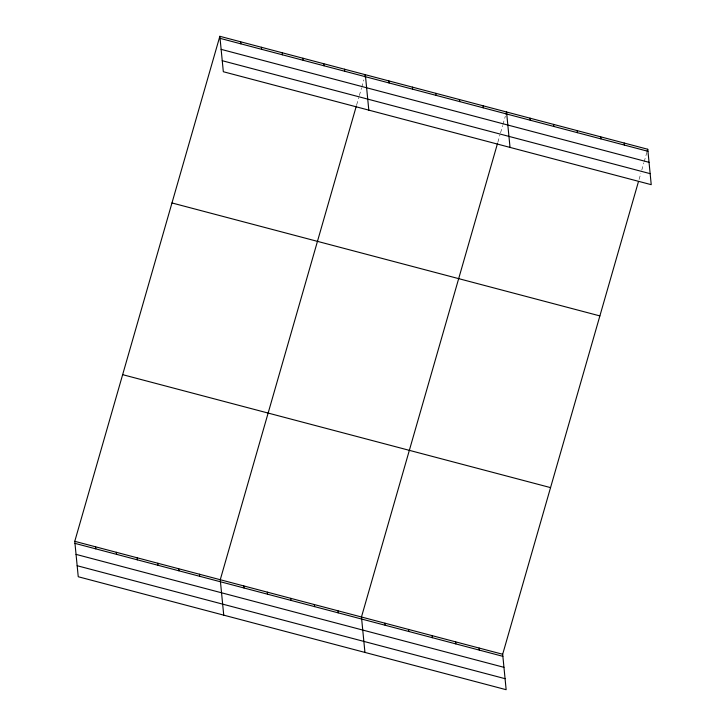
<?xml version="1.0" encoding="UTF-8"?>
<svg xmlns="http://www.w3.org/2000/svg" width="726" height="726" viewBox="0 0 726 726"><rect width="100%" height="100%" fill="white"/><g stroke="black" fill="none" stroke-linecap="round" stroke-linejoin="round"><path stroke-width="0.54" stroke-dasharray="3.63 2.72" d="M356.657 104.907L358.753 97.62M359.352 95.533L361.448 88.245M361.748 87.202L363.844 79.914M497.873 142.187L499.96 134.891M500.559 132.813L502.655 125.516M502.955 124.482L505.35 116.142M639.08 179.458L640.877 173.205M641.775 170.084L643.862 162.796M644.162 161.753L646.857 152.378"/><path stroke-width="1.09" d="M638.481 181.545L502.673 654.271L506.149 689.7L78.245 576.743L74.769 541.324L219.851 36.3L647.755 149.257L651.231 184.676L223.327 71.729L219.851 36.3M356.357 105.951L220.259 579.729L223.735 615.149M364.742 76.784L365.341 74.705L368.808 110.125M497.573 143.231L361.466 617L364.942 652.429M505.949 114.064L506.548 111.976L510.024 147.405M647.156 151.335L647.755 149.257M220.051 38.342L647.955 151.298M221.131 49.359L649.035 162.315M222.247 60.712L650.151 173.659M171.971 202.953L599.876 315.91M122.649 374.661L550.553 487.618M74.769 541.324L502.673 654.271M74.969 543.366L502.873 656.322M76.048 554.383L503.953 667.33M77.165 565.726L505.069 678.683M624.224 143.04L624.424 145.082M600.683 136.824L600.883 138.875M577.152 130.616L577.351 132.658M553.62 124.4L553.82 126.442M530.08 118.193L530.279 120.235M483.008 105.769L483.217 107.811M459.476 99.553L459.676 101.595M435.945 93.345L436.144 95.387M479.142 648.064L479.342 650.106M412.404 87.129L412.604 89.171M455.61 641.848L455.81 643.889M388.873 80.913L389.072 82.955M432.07 635.64L432.269 637.682M408.538 629.424L408.738 631.466M344.551 69.215L344.759 71.257M384.998 623.217L385.207 625.258M323.769 63.734L323.968 65.776M302.987 58.243L303.187 60.285M337.935 610.793L338.135 612.835M282.205 52.762L282.405 54.804M261.414 47.272L261.623 49.314M314.394 604.577L314.594 606.618M240.633 41.79L240.832 43.832M290.863 598.36L291.062 600.402M267.331 592.153L267.531 594.195M243.791 585.936L243.99 587.978M199.478 574.239L199.677 576.281M178.687 568.757L178.886 570.799M157.905 563.267L158.105 565.309M137.123 557.777L137.323 559.828M116.341 552.295L116.541 554.337M95.551 546.805L95.759 548.847"/></g></svg>
